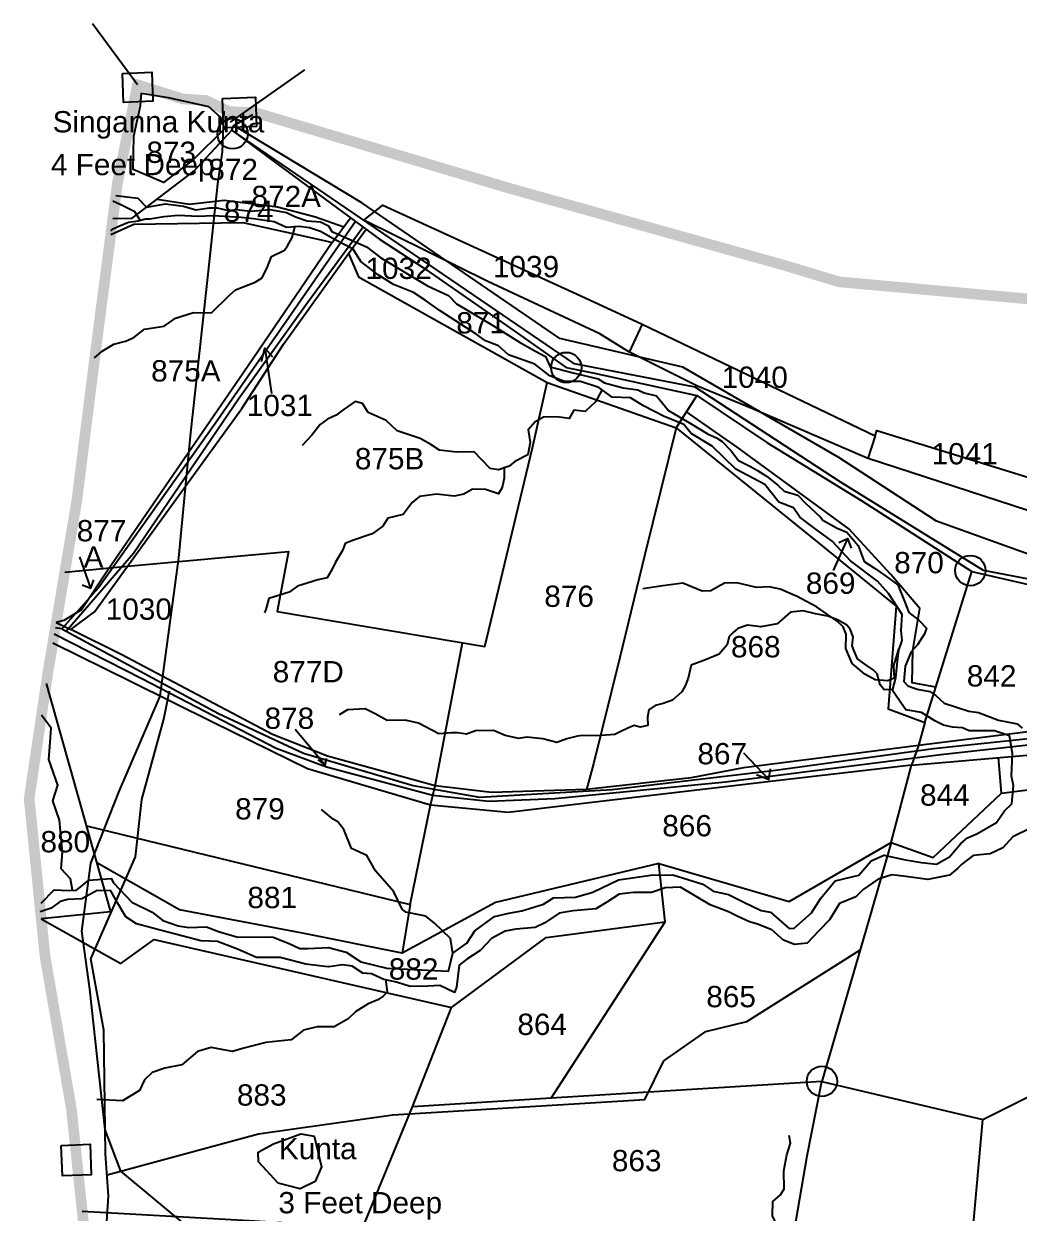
# Model space of a CAD drawing. Header units: inches. Extents: x 206739 to 240559, y 1587423 to 1599564.
# Drawn here: x 207717 to 208652, y 1589680 to 1590797 of the extents above; entities that cross this region are included whole.
import ezdxf

# ---------------------------------------------------------------- set-up
doc = ezdxf.new("R2010")
doc.units = ezdxf.units.IN
doc.header["$MEASUREMENT"] = 0
doc.linetypes.add('DASHED2', pattern=[0.375, 0.25, -0.125])
for name, color, linetype in [('BOUNDRY STONES', 240, 'Continuous'), ('PLOTS', 7, 'Continuous'), ('PLOTS NO', 7, 'Continuous'), ('ROADS', 1, 'Continuous'), ('STREAMS', 4, 'Continuous'), ('VILLAGE BOUNDRY', 5, 'Continuous')]:
    doc.layers.add(name, color=color, linetype=linetype)
doc.styles.get("Standard").update_dxf_attribs({"font": 'arial.ttf'})

msp = doc.modelspace()

# ---------------------------------------------------------------- linework, layer by layer
at = {"layer": 'BOUNDRY STONES'}
for points in [[(207823.46459, 1590739.69276), (207781.19481, 1590796.97715)], [(207910.85046, 1590704.58401), (207980.53742, 1590753.58988)]]:
    msp.add_lwpolyline(points, dxfattribs=at)
for points in [[(207809.20496, 1590750.28788), (207836.85548, 1590751.40318), (207837.95147, 1590724.23134), (207810.30095, 1590723.11604)], [(207903.12734, 1590726.86024), (207934.13386, 1590728.11091), (207935.25068, 1590700.42256), (207904.24417, 1590699.17189)], [(207751.76036, 1589743.48314), (207778.86643, 1589744.57648), (207780.01822, 1589716.02135), (207752.91215, 1589714.92802)]]:
    msp.add_lwpolyline(points, close=True, dxfattribs=at)
for centre in [(207912.72702, 1590693.66498), (208226.10736, 1590474.15728), (208605.60902, 1590283.4806), (208466.22026, 1589803.74468)]:
    msp.add_circle(centre, 14.25059, dxfattribs=at)
at = {"layer": 'PLOTS'}
for points in [[(209894.12039, 1590099.36508), (209762.90897, 1590110.83637), (209568.05219, 1590125.1648), (209449.79849, 1590131.49613), (209385.80855, 1590161.44952), (209360.24974, 1590204.42297), (209251.86988, 1590235.38216), (209144.23568, 1590273.42219), (209046.88398, 1590260.42544), (208843.86091, 1590240.37829), (208708.26603, 1590266.18485), (208617.87056, 1590283.38902), (208484.29316, 1590366.25811), (208347.30103, 1590455.55835), (208233.83679, 1590477.68947), (208139.20829, 1590542.07806), (208033.23112, 1590614.52954), (207912.15548, 1590696.99053), (207913.83563, 1590701.43604), (207931.61438, 1590711.69276)], [(207800.27317, 1590614.16707), (207818.51099, 1590614.32952), (207876.35298, 1590658.49916), (207912.15548, 1590696.99053)], [(207913.29405, 1590696.21508), (207913.29405, 1590696.21508), (207953.35725, 1590666.43385), (208050.83742, 1590594.71078), (208090.99509, 1590568.47727), (208177.14098, 1590508.45585), (208226.10736, 1590474.15728), (208252.73543, 1590468.80416), (208348.64091, 1590447.82953), (208414.38619, 1590403.85463), (208503.89229, 1590348.83166), (208607.00773, 1590282.58196), (208694.5611, 1590262.61486)], [(207842.02524, 1590632.28561), (207872.38736, 1590627.64964), (207904.78438, 1590631.25059), (207954.99638, 1590624.91972), (207990.61593, 1590615.72133), (208017.0751, 1590606.13928)], [(209051.35373, 1590398.65966), (208986.75333, 1590407.16709), (208947.49032, 1590393.53572), (208846.95288, 1590366.2414), (208659.70531, 1590339.92794), (208508.81188, 1590388.91466), (208400.47082, 1590435.57239), (208349.25233, 1590456.62115), (208284.77052, 1590489.02065), (208257.60635, 1590505.87538), (208152.49522, 1590554.9841), (208036.0331, 1590612.61396), (208053.90876, 1590626.77612), (208239.70798, 1590541.41934), (208297.40081, 1590514.87893), (208285.36729, 1590488.7208)], [(207798.29248, 1590598.98289), (207819.97637, 1590608.6401), (207922.23411, 1590610.35105), (207998.65903, 1590593.31999), (208006.37749, 1590591.59995), (208023.47774, 1590614.84123)], [(207747.12912, 1590234.54443), (207760.7979, 1590228.25338), (207782.98836, 1590244.79196), (207834.59358, 1590315.9809), (207921.41226, 1590435.74647), (207960.706, 1590496.06837), (208021.50712, 1590581.27341), (208038.22292, 1590603.99217)], [(208006.37749, 1590591.59995), (207922.76336, 1590468.93749), (207860.61699, 1590378.56522), (207794.86496, 1590282.94966), (207770.84418, 1590246.61023), (207754.30322, 1590236.45431), (207747.12912, 1590234.54443)], [(208021.50712, 1590581.27341), (208031.12107, 1590559.31897), (208208.07315, 1590459.98254), (208329.22283, 1590417.38231), (208463.39404, 1590309.22266), (208536.10332, 1590250.06377), (208528.35701, 1590153.62267), (208562.96971, 1590140.90053), (208607.00773, 1590282.58196)], [(208297.40081, 1590514.87893), (208516.29402, 1590410.09899), (208509.35898, 1590388.73705)], [(207755.1392, 1590282.0791), (207814.1076, 1590287.72067), (207965.1728, 1590301.45606), (207954.70715, 1590244.85535), (208149.52022, 1590212.09913), (208194.5172, 1590398.85311), (208208.07315, 1590459.98254)], [(208348.64091, 1590447.82953), (208329.22283, 1590417.38231), (208300.00591, 1590298.38537), (208276.32126, 1590201.83525), (208251.78054, 1590101.7954), (208245.07609, 1590077.83465)], [(208573.26682, 1590174.02894), (208551.01515, 1590177.96225), (208551.51472, 1590208.49116), (208558.26859, 1590247.72209), (208531.06641, 1590279.8154), (208491.4255, 1590322.75949), (208386.57389, 1590399.19134), (208338.93187, 1590432.60592)], [(208516.29402, 1590410.09899), (208517.84875, 1590414.88803), (208668.66336, 1590368.44152), (208659.70531, 1590339.92794)], [(208669.00653, 1590268.44274), (208659.88792, 1590132.10156), (208557.00817, 1590119.02844), (208392.64428, 1590098.14241), (208343.44334, 1590088.81603), (208245.07609, 1590077.83465), (208155.94891, 1590075.13409), (208103.00108, 1590081.33282), (208001.80687, 1590109.29094), (207950.27799, 1590129.61073), (207808.85898, 1590204.27756), (207760.7979, 1590228.25338)], [(208562.96971, 1590140.90053), (208557.00817, 1590119.02844), (208550.5415, 1590100.72971), (208417.83596, 1590085.19812), (208239.69182, 1590064.34849), (208171.65897, 1590056.38607), (208098.6204, 1590063.02956), (207982.95821, 1590097.22173), (207894.56945, 1590140.81428), (207817.52797, 1590178.81045), (207743.85976, 1590215.14295)], [(208103.00108, 1590081.33282), (208128.75828, 1590215.59008)], [(207737.73874, 1590177.52734), (207798.10452, 1589962.97305), (207733.01982, 1589956.42454)], [(208550.5415, 1590100.72971), (208673.34336, 1590111.30629), (208727.92851, 1590112.53248), (208901.9133, 1590062.0862), (209007.9939, 1590032.68984), (209055.24708, 1590021.85881), (209065.68148, 1590020.13168), (209091.15489, 1590028.57965), (209111.15096, 1590024.66644), (209231.56544, 1590016.24461), (209353.53854, 1590011.7639), (209622.44871, 1590008.50569), (209825.53815, 1590001.35708), (209968.21663, 1589986.12764), (210030.0214, 1589984.25393), (210079.31585, 1589986.86662), (210171.40821, 1590005.87911), (210319.52117, 1590072.23268)], [(208313.01992, 1590008.43116), (208435.62551, 1589972.59108), (208531.3412, 1590028.1921), (208550.5415, 1590100.72971)], [(208531.3412, 1590028.1921), (208570.61141, 1590014.04472), (208634.9876, 1590074.53105), (208632.12599, 1590107.75635)], [(207775.37578, 1590043.75639), (208079.39101, 1589969.75662), (208098.6204, 1590063.02956), (208103.00108, 1590081.33282)], [(208634.9876, 1590074.53105), (208709.12304, 1590083.73334)], [(208531.3412, 1590028.1921), (208512.72128, 1589964.01623), (208466.22026, 1589803.74468), (208211.89366, 1589787.91074), (208319.0164, 1589953.53372)], [(207733.01982, 1589956.42454), (207807.82988, 1589914.41508), (207839.07456, 1589936.82468), (208118.22988, 1589873.19362), (208207.20874, 1589938.75195), (208319.0164, 1589953.53372), (208313.01992, 1590008.43116), (208159.81202, 1589971.66043), (208071.8892, 1589924.01875)], [(208079.39101, 1589969.75662), (208071.8892, 1589924.01875), (207978.33644, 1589942.81792), (207862.86217, 1589964.76117), (207785.16358, 1590008.96821)], [(208369.78032, 1589604.20306), (208428.09933, 1589591.71576), (208452.36008, 1589733.74808), (208466.22026, 1589803.74468), (208617.54317, 1589767.79387), (208739.82033, 1589828.82595), (208808.65529, 1589826.99449), (208856.11553, 1589888.08278)], [(208211.89366, 1589787.91074), (208081.8116, 1589779.81205), (208118.22988, 1589873.19362)], [(208808.65529, 1589826.99449), (208904.90059, 1589825.76481), (208954.75218, 1589802.10459), (209016.0069, 1589729.72395), (209005.95572, 1589687.49154), (208915.58647, 1589693.81201), (208829.81142, 1589642.54941), (208745.0263, 1589617.40774), (208694.45141, 1589634.12647), (208662.75835, 1589619.36532), (208604.27498, 1589621.10979), (208617.54317, 1589767.79387)], [(207771.51931, 1589681.69892), (207933.47458, 1589672.73144), (208035.15627, 1589666.33981), (208081.8116, 1589779.81205)]]:
    msp.add_lwpolyline(points, dxfattribs=at)
at = {"layer": 'PLOTS NO'}
for points in [[(207940.04127, 1590479.64962), (207943.09723, 1590492.2262), (207950.18601, 1590484.32853)], [(207943.09723, 1590492.2262), (207949.12808, 1590449.82942)], [(208490.35948, 1590313.6075), (208476.75436, 1590283.4256)], [(208482.16118, 1590309.91353), (208490.35948, 1590313.6075), (208493.80074, 1590304.53382)], [(207779.46992, 1590266.87557), (207769.24697, 1590296.2294)], [(207771.45843, 1590270.00915), (207779.46992, 1590266.87557), (207782.48801, 1590274.59179)], [(207999.61574, 1590100.70419), (207971.50059, 1590134.28703)], [(208416.53223, 1590087.11361), (208393.05032, 1590112.08036)], [(207992.84618, 1590105.55459), (207999.61574, 1590100.70419), (208001.03552, 1590107.24584)], [(208404.91741, 1590091.85267), (208416.53223, 1590087.11361), (208418.11636, 1590097.09667)]]:
    msp.add_lwpolyline(points, dxfattribs=at)
at = {"layer": 'ROADS'}
for points in [[(207750.62797, 1589296.5865), (207795.86985, 1589361.93118), (207856.04208, 1589492.95511), (207872.3249, 1589582.24258), (207878.62753, 1589660.39871), (207807.91037, 1589719.2893), (207793.04956, 1589758.30731), (207778.50429, 1589890.18914), (207771.09457, 1589944.67917), (207779.58621, 1590008.51779), (207805.86917, 1590075.37426), (207844.64717, 1590165.4355), (207862.11438, 1590295.36453), (207869.69314, 1590374.21036), (207873.40365, 1590412.81279), (207890.02506, 1590564.52233), (207899.03394, 1590646.7496), (207903.16786, 1590676.61475), (207904.94916, 1590714.88304)], [(210286.44517, 1590137.6188), (210250.06763, 1590129.18503), (210206.95939, 1590108.55254), (210101.39828, 1590095.08822), (209972.6112, 1590108.37472), (209716.18137, 1590134.82967), (209472.69767, 1590142.26032), (209409.67413, 1590165.16893), (209326.91004, 1590242.88922), (209145.69351, 1590299.64408), (209015.38049, 1590265.40855), (208965.71112, 1590276.80669), (208878.53663, 1590260.09146), (208708.96919, 1590281.19055), (208573.89216, 1590329.85222), (208482.12221, 1590389.67374), (208335.48928, 1590474.44548), (208220.03814, 1590501.45114), (208034.27299, 1590628.78969), (207913.83563, 1590701.43604)], [(208028.17986, 1590611.38156), (207968.20961, 1590524.64133), (207896.60513, 1590421.89879), (207834.32528, 1590334.30976), (207786.68972, 1590267.31613), (207752.24838, 1590228.67323), (207746.30843, 1590229.67417)], [(207756.15796, 1590226.34044), (207819.60848, 1590299.92227), (207873.54159, 1590379.1011), (207918.28031, 1590444.78172), (207983.01072, 1590535.06081), (208035.30698, 1590606.13763)], [(210319.60649, 1590077.72513), (210148.94767, 1590007.33167), (210103.4138, 1589996.42918), (210006.69896, 1589990.32103), (209845.96078, 1590005.33295), (209674.57501, 1590013.65044), (209428.88577, 1590017.97941), (209212.4371, 1590026.24623), (209062.81253, 1590031.96084), (208995.41881, 1590043.5976), (208815.93761, 1590094.79864), (208723.49258, 1590118.61416), (208674.10039, 1590120.98083), (208577.87169, 1590110.51918), (208375.59345, 1590084.59359), (208215.29843, 1590069.11398), (208153.2878, 1590066.61563), (208100.81074, 1590072.18119), (208000.84463, 1590098.87135), (207953.51421, 1590116.33962), (207828.04562, 1590181.35994), (207745.2903, 1590223.63225)], [(207752.24838, 1590228.67323), (207899.62575, 1590149.24822), (207979.4197, 1590112.08055), (208082.37342, 1590081.59063), (208144.62538, 1590070.74211), (208269.19747, 1590077.69141), (208422.57011, 1590095.90305), (208571.16686, 1590116.23093), (208666.3745, 1590126.30696), (208725.16446, 1590123.54608), (208752.85975, 1590118.64215), (208838.64701, 1590094.3028), (208942.65154, 1590066.55844), (208996.82337, 1590048.36157), (209040.22917, 1590039.4202), (209186.83614, 1590032.88306), (209367.7475, 1590027.0847), (209572.62722, 1590020.51814), (209745.66594, 1590017.65639), (209977.30946, 1590000.0964), (210030.53673, 1589995.95036), (210114.3888, 1590002.84205), (210319.70145, 1590083.83911)], [(207753.70571, 1589311.47372), (207768.25243, 1589341.1139), (207790.0274, 1589443.29542), (207787.65219, 1589564.63512), (207796.21387, 1589696.21952), (207793.35429, 1589735.65973), (207791.79017, 1589851.90326), (207779.51093, 1589918.82176), (207821.51471, 1590014.63588), (207827.42213, 1590068.48609), (207848.07425, 1590143.80971), (207853.50616, 1590170.42361)], [(207794.78408, 1589715.93963), (207937.03692, 1589754.38479), (208063.25552, 1589772.17818), (208238.60934, 1589782.84805), (208299.98992, 1589786.58292), (208317.91775, 1589823.14792), (208357.20665, 1589850.43752), (208395.72788, 1589859.9044), (208502.00134, 1589927.06863)]]:
    msp.add_lwpolyline(points, dxfattribs=at)
at = {"layer": 'STREAMS'}
for points in [[(207826.13413, 1590720.33093), (207827.29266, 1590731.67378), (207852.15055, 1590727.83526), (207890.12973, 1590719.22369), (207901.14092, 1590709.52436), (207905.2931, 1590698.16511), (207875.9725, 1590669.54899), (207847.97315, 1590647.82491), (207819.30497, 1590660.27007), (207819.89576, 1590691.41595), (207826.13413, 1590720.33093)], [(207826.38031, 1590611.82175), (207821.06311, 1590620.35626), (207808.49316, 1590626.70657), (207800.29299, 1590630.39563)], [(207803.07221, 1590635.62483), (207823.61885, 1590633.08064), (207832.00284, 1590624.63225), (207849.71607, 1590627.78922), (207866.74422, 1590625.65648), (207878.17206, 1590622.35805), (207891.04554, 1590624.05211), (207898.10277, 1590624.10181), (207908.78795, 1590621.71321), (207916.04221, 1590622.7107), (207929.99747, 1590620.92398), (207947.57888, 1590622.57298), (207963.22595, 1590619.67964), (207971.86295, 1590615.5637), (207982.83979, 1590611.77711), (207995.34759, 1590610.87185), (208002.79109, 1590607.17769), (208005.92357, 1590601.82013), (208038.50953, 1590587.3531), (208051.86557, 1590577.0835), (208095.8151, 1590550.80845), (208115.47625, 1590541.73302), (208123.08061, 1590534.05096), (208130.55265, 1590529.65307), (208157.85422, 1590513.45089), (208182.24388, 1590497.98716), (208196.6895, 1590489.87616), (208206.78343, 1590484.64418), (208210.9396, 1590474.9433), (208232.59216, 1590469.00274), (208256.11465, 1590463.37251), (208261.90419, 1590459.8466), (208279.5158, 1590454.91785), (208293.23603, 1590453.1216), (208299.23222, 1590450.30896), (208310.99356, 1590447.57518), (208322.14239, 1590433.69208), (208343.58051, 1590421.39882), (208359.50198, 1590411.70257), (208367.18036, 1590408.01788), (208372.49067, 1590404.70766), (208381.10294, 1590396.01102), (208388.05941, 1590386.89306), (208399.11196, 1590381.22977), (208405.85065, 1590377.50719), (208414.30953, 1590371.9743), (208424.99639, 1590363.71169), (208430.87109, 1590358.07451), (208443.50189, 1590354.11967), (208450.37321, 1590347.11292), (208464.80141, 1590333.59706), (208467.26426, 1590330.87682), (208480.57684, 1590323.263), (208489.6743, 1590319.4006), (208500.28696, 1590307.1406), (208506.07984, 1590291.86661), (208516.70976, 1590285.01147), (208527.12388, 1590277.67776), (208537.54731, 1590270.1094), (208543.57309, 1590255.41599), (208548.03038, 1590244.08258), (208557.51411, 1590236.47632), (208564.62978, 1590229.24447), (208562.72368, 1590223.99839), (208556.08278, 1590213.62704), (208550.23018, 1590207.04696), (208544.4087, 1590193.76537), (208543.35085, 1590179.1549), (208546.81016, 1590175.06508), (208555.63489, 1590172.13157), (208567.48519, 1590170.02493), (208573.28419, 1590166.26444), (208581.10466, 1590159.06102), (208604.24238, 1590151.30063), (208613.46134, 1590150.26271), (208632.20032, 1590142.9165), (208641.92689, 1590140.95916), (208649.51065, 1590139.62033), (208654.38904, 1590135.35279)], [(207732.79664, 1589971.09766), (207745.07772, 1589983.65247), (207758.8377, 1589983.02519), (207766.16663, 1589983.3208), (207777.62584, 1589992.76853), (207798.63873, 1589994.32548), (207800.9379, 1589990.16192), (207818.249, 1589971.94339), (207837.3357, 1589962.5455), (207847.36228, 1589954.67381), (207861.53012, 1589949.80673), (207871.78187, 1589948.09206), (207888.3312, 1589948.75959), (207899.6335, 1589944.48631), (207917.60299, 1589939.29961), (207943.88371, 1589939.41378), (207950.99539, 1589939.22773), (207965.75431, 1589933.31991), (207975.8934, 1589928.52675), (207983.71428, 1589928.3693), (208002.85491, 1589929.37778), (208019.36791, 1589925.0782), (208033.23424, 1589915.94266), (208057.62525, 1589910.06915), (208115.65266, 1589907.3596), (208119.71452, 1589924.07567), (208132.83812, 1589933.35399), (208140.40982, 1589945.24594), (208158.63494, 1589958.63055), (208172.24256, 1589961.78046), (208184.46972, 1589963.92886), (208204.81926, 1589970.18827), (208214.29355, 1589976.00897), (208234.8621, 1589976.83861), (208251.02262, 1589981.27384), (208275.17237, 1589993.12509), (208305.66092, 1589997.22714), (208326.239, 1589997.82074), (208354.53657, 1589989.03081), (208364.04264, 1589982.32042), (208378.6072, 1589979.36098), (208392.87009, 1589972.13313), (208409.0627, 1589964.03724), (208417.88637, 1589962.50151), (208435.55612, 1589947.13495), (208440.27502, 1589947.56172), (208456.35964, 1589962.13476), (208465.28325, 1589975.73645), (208478.59408, 1589992.11614), (208500.87302, 1589997.5075), (208512.40681, 1590010.97805), (208524.51017, 1590016.1954), (208544.90824, 1590011.83821), (208559.93619, 1590009.13395), (208573.97055, 1590007.57186), (208586.23419, 1590014.68742), (208596.86042, 1590027.17549), (208603.04373, 1590032.39053), (208611.88484, 1590036.29405), (208630.19468, 1590046.8419), (208637.80447, 1590057.78957), (208644.64953, 1590064.21361), (208646.08216, 1590081.53297), (208644.30192, 1590090.44662), (208645.34285, 1590111.68709), (208642.53902, 1590128.36261), (208628.38071, 1590132.99365), (208604.7005, 1590132.98437), (208598.42988, 1590135.80538), (208588.93494, 1590136.36828), (208580.33805, 1590138.14964), (208572.35529, 1590142.32038), (208559.7282, 1590150.08718), (208545.18268, 1590152.57442), (208532.53337, 1590170.91341), (208535.6131, 1590182.62412), (208537.11239, 1590198.29095), (208538.58488, 1590208.75459), (208541.5329, 1590217.85895), (208540.68863, 1590227.04684), (208541.51034, 1590242.15427), (208528.87037, 1590261.97995), (208518.45514, 1590273.6193), (208493.04886, 1590292.59278), (208475.96452, 1590311.05689), (208458.39952, 1590323.82664), (208445.45028, 1590333.70856), (208439.42388, 1590342.21446), (208425.94636, 1590347.58235), (208412.60937, 1590364.14337), (208385.26553, 1590378.6468), (208363.29015, 1590400.34021), (208343.3895, 1590412.30629), (208336.62384, 1590420.61717), (208317.59427, 1590428.59863), (208298.7345, 1590438.24215), (208286.35339, 1590445.78239), (208269.28354, 1590446.27617), (208256.59916, 1590455.45938), (208239.56581, 1590460.92028), (208224.40631, 1590461.0182), (208210.69234, 1590466.3765), (208196.74984, 1590477.40067), (208171.93435, 1590485.98575), (208162.3521, 1590494.58476), (208150.33108, 1590499.06552), (208141.29792, 1590505.79498), (208107.71297, 1590527.23861), (208093.5721, 1590537.3089), (208082.61891, 1590544.6703), (208063.84484, 1590552.1891), (208049.50561, 1590561.30557), (208033.0907, 1590573.80232), (208025.99486, 1590585.33908), (208009.06464, 1590594.11461), (207995.25529, 1590601.83367), (207984.92736, 1590605.4369), (207975.16756, 1590606.69845), (207963.36554, 1590605.7495), (207951.78885, 1590610.95758), (207932.25957, 1590613.71676), (207920.83524, 1590615.14765), (207894.62, 1590616.70236), (207880.43473, 1590616.13019), (207861.70051, 1590616.79327), (207848.24348, 1590615.77756), (207835.07067, 1590613.59101), (207831.05145, 1590613.4289), (207824.0161, 1590611.72639), (207815.07009, 1590610.41968), (207805.74671, 1590606.73319), (207799.71399, 1590603.65234), (207798.09707, 1590602.6413)], [(207782.93232, 1590483.16435), (207790.35326, 1590489.4507), (207801.11679, 1590496.11129), (207812.03446, 1590498.94647), (207820.05015, 1590502.38301), (207830.047, 1590510.21014), (207848.39707, 1590513.10559), (207859.13167, 1590520.48353), (207875.9487, 1590525.71196), (207892.98739, 1590525.44128), (207909.60024, 1590541.67759), (207915.61351, 1590547.1887), (207934.07027, 1590554.2889), (207940.62027, 1590558.38478), (207945.48293, 1590568.6391), (207949.16755, 1590578.36691), (207961.63604, 1590584.37786), (207964.3551, 1590588.31922), (207968.59574, 1590596.15359), (207971.33243, 1590605.60369), (207971.74379, 1590607.29669)], [(208259.66564, 1590452.95776), (208253.5576, 1590441.79718), (208243.95714, 1590432.92108), (208233.22852, 1590433.94358), (208228.92384, 1590426.25125), (208217.1961, 1590427.96103), (208204.82871, 1590427.46219), (208196.99238, 1590423.02296), (208190.49542, 1590415.48476), (208192.1864, 1590403.66856), (208190.17316, 1590392.2807), (208177.79776, 1590385.96058), (208172.63855, 1590381.38682), (208162.57088, 1590378.07026), (208154.50992, 1590379.20035), (208146.63101, 1590387.85649), (208139.78083, 1590395.09884), (208123.03863, 1590394.6661), (208106.93624, 1590396.44199), (208098.94189, 1590401.94044), (208089.00743, 1590407.36067), (208078.66628, 1590410.82414), (208067.33562, 1590414.73282), (208056.92839, 1590424.3778), (208040.10645, 1590431.94557), (208034.90497, 1590440.46714), (208027.78468, 1590442.36282), (208016.69003, 1590434.39661), (208010.0954, 1590429.27982), (208001.98721, 1590425.55727), (207994.89782, 1590420.66304), (207987.04357, 1590410.6447), (207977.96701, 1590400.81963)], [(208167.71398, 1590380.52633), (208167.88267, 1590370.28171), (208165.79621, 1590361.41055), (208162.37141, 1590355.41446), (208150.22661, 1590359.56216), (208137.98528, 1590360.04469), (208129.86471, 1590355.32367), (208120.90407, 1590353.25368), (208104.20112, 1590355.26487), (208088.39737, 1590353.16289), (208081.53635, 1590347.51638), (208072.94906, 1590336.18627), (208058.66867, 1590332.68126), (208053.83862, 1590325.16396), (208043.78107, 1590318.05861), (208025.45997, 1590311.7057), (208018.481, 1590308.98338), (208016.06194, 1590302.29559), (208009.41717, 1590291.28792), (208005.79753, 1590284.06353), (208001.69975, 1590276.57577), (207992.72912, 1590274.74947), (207973.65626, 1590268.85441), (207965.99075, 1590263.04029), (207946.91772, 1590257.14523), (207943.90416, 1590247.01629), (207942.8117, 1590243.79919)], [(208538.26859, 1590209.61784), (208533.4869, 1590194.27419), (208534.21944, 1590182.49125), (208528.15046, 1590179.93531), (208516.28821, 1590180.74084), (208506.56102, 1590185.99793), (208494.57284, 1590196.29966), (208488.86913, 1590210.19318), (208489.09129, 1590223.81218), (208486.24468, 1590230.6308), (208480.62536, 1590236.05359), (208461.0211, 1590249.53196), (208443.14856, 1590259.08275), (208426.93009, 1590265.87556), (208416.81345, 1590268.03544), (208404.74621, 1590267.54871), (208396.95062, 1590269.54542), (208386.3101, 1590271.94092), (208374.75641, 1590271.47489), (208368.46176, 1590268.1395), (208361.92076, 1590264.53737), (208353.7047, 1590264.20597), (208335.77584, 1590271.52184), (208316.8487, 1590268.96086), (208297.92156, 1590266.39988)], [(208532.77156, 1590171.66685), (208524.78662, 1590171.34477), (208520.99006, 1590176.04601), (208518.21903, 1590186.42606), (208514.30371, 1590190.18299), (208507.53243, 1590194.76425), (208499.77747, 1590200.40202), (208496.14904, 1590208.71176), (208494.5761, 1590212.71975), (208495.48205, 1590221.30876), (208492.68055, 1590228.55572), (208489.22869, 1590232.48792), (208481.04196, 1590237.1687), (208471.96629, 1590240.56087), (208460.26676, 1590242.90768), (208448.54831, 1590245.72349), (208436.68695, 1590244.30548), (208424.10799, 1590233.46291), (208408.81342, 1590230.63655), (208396.51906, 1590232.17636), (208387.38877, 1590229.14599), (208382.84307, 1590225.2044), (208379.0677, 1590221.60708), (208377.19107, 1590213.70166), (208369.70308, 1590204.94358), (208356.83901, 1590199.68495), (208343.39421, 1590194.75803), (208340.75477, 1590182.43723), (208337.91354, 1590175.11929), (208334.68976, 1590169.5085), (208326.02615, 1590161.87466), (208317.21518, 1590158.70054), (208309.76307, 1590156.834), (208303.66425, 1590152.51658), (208302.36983, 1590145.73084), (208302.83541, 1590138.07653), (208295.69001, 1590136.37893), (208289.97792, 1590138.02767), (208283.97263, 1590135.27992), (208276.89659, 1590131.86265), (208271.81192, 1590129.62184), (208267.59079, 1590129.29496), (208253.92805, 1590128.22065), (208241.84073, 1590128.5161), (208236.69299, 1590127.83865), (208226.59179, 1590125.55212), (208217.33013, 1590121.89007), (208204.02072, 1590125.26804), (208189.21511, 1590126.86318), (208181.73777, 1590125.62201), (208168.76046, 1590128.54366), (208157.75543, 1590133.11077), (208140.91378, 1590133.05919), (208132.42229, 1590129.7414), (208124.21786, 1590130.97637), (208118.24934, 1590131.20544), (208106.36906, 1590130.25643), (208087.23897, 1590140.16117), (208074.73143, 1590143.10171), (208057.96598, 1590142.73866), (208046.73516, 1590149.01918), (208037.30217, 1590153.49313), (208020.55565, 1590152.66108), (208012.90386, 1590147.96777)], [(207762.50216, 1589983.17299), (207760.55752, 1589994.08166), (207751.65772, 1590003.40797), (207753.08548, 1590019.02069), (207750.11765, 1590049.04685), (207743.79767, 1590067.28198), (207748.50052, 1590081.85281), (207740.18339, 1590105.87729), (207741.28293, 1590122.19736), (207742.21827, 1590135.44229), (207733.28536, 1590147.56113)], [(208119.71452, 1589924.07567), (208117.46269, 1589937.76122), (208102.53653, 1589952.30381), (208094.27531, 1589958.85454), (208075.36562, 1589962.77289), (208071.95099, 1589965.38874), (208064.11652, 1589981.86949), (208047.02378, 1590001.39909), (208038.7162, 1590015.93331), (208024.38697, 1590022.51467), (208017.323, 1590040.40329), (208011.51741, 1590047.60377), (208007.28793, 1590049.91143), (207996.39461, 1590058.96013)], [(208662.67156, 1590041.78462), (208645.72711, 1590033.29795), (208636.19729, 1590022.98228), (208624.3399, 1590017.53831), (208608.31093, 1590015.70948), (208597.74023, 1590007.71638), (208593.64659, 1590003.53144), (208585.95913, 1589997.42393), (208565.76034, 1589993.29878), (208545.03943, 1589996.24633), (208531.96008, 1589997.61046), (208519.09991, 1589993.54483), (208505.04955, 1589983.75616), (208498.21401, 1589977.09603), (208482.83887, 1589970.80083), (208473.51854, 1589955.29144), (208463.46009, 1589945.107), (208452.55948, 1589933.55368), (208440.54021, 1589932.12306), (208430.19324, 1589936.19844), (208419.13531, 1589946.15665), (208405.9036, 1589951.29797), (208398.23348, 1589953.58963), (208387.37551, 1589958.59027), (208378.43757, 1589962.95896), (208361.23839, 1589969.42173), (208333.57239, 1589986.0403), (208318.91421, 1589985.44905), (208306.29985, 1589981.15691), (208289.24905, 1589981.17855), (208275.82075, 1589979.45461), (208264.28535, 1589971.89551), (208253.87493, 1589965.80057), (208232.64479, 1589963.76194), (208219.47198, 1589961.57539), (208206.10226, 1589952.52357), (208197.0439, 1589948.13838), (208178.63167, 1589946.68632), (208168.76857, 1589944.63327), (208155.88917, 1589937.89614), (208145.21549, 1589926.58846), (208132.75348, 1589918.51907), (208125.64356, 1589912.79374), (208123.16213, 1589892.12165), (208121.23418, 1589887.07819), (208107.4726, 1589893.61693), (208096.12444, 1589893.15919), (208079.55591, 1589892.9638), (208066.60843, 1589896.93429), (208054.90003, 1589899.53602), (208043.32319, 1589904.7441), (208035.01051, 1589905.35462), (208025.04107, 1589911.80988), (208015.99047, 1589913.10004), (208003.28089, 1589911.1686), (207999.46955, 1589911.72426), (207981.50176, 1589913.77902), (207957.5646, 1589920.14375), (207935.07618, 1589919.94606), (207917.22872, 1589927.97514), (207898.47369, 1589935.02186), (207883.04918, 1589935.81843), (207865.10825, 1589940.2969), (207846.09834, 1589945.27007), (207822.39764, 1589951.64434), (207812.4282, 1589958.09955), (207804.79279, 1589971.26981), (207798.39597, 1589982.72915), (207785.60069, 1589982.92244), (207778.64152, 1589979.33126), (207771.23785, 1589975.01281), (207757.99839, 1589974.47879), (207750.73596, 1589972.53064), (207742.217, 1589966.51199), (207731.93829, 1589963.0234)], [(208056.33987, 1589899.75545), (208057.92808, 1589887.90375), (208054.20535, 1589883.87404), (208049.07502, 1589880.3418), (208040.06588, 1589876.6531), (208028.43107, 1589869.25601), (208021.20708, 1589862.59112), (208008.19813, 1589854.86154), (207992.09482, 1589855.04331), (207979.46151, 1589851.76266), (207967.89365, 1589842.70562), (207943.84493, 1589840.35006), (207922.15769, 1589834.48733), (207912.54974, 1589831.8829), (207892.69966, 1589835.51596), (207879.81157, 1589831.67081), (207865.21626, 1589819.10636), (207849.24685, 1589815.96827), (207837.19004, 1589812.15659), (207829.97705, 1589805.21502), (207825.39162, 1589795.05408), (207809.37162, 1589785.413), (207785.17783, 1589786.65397)], [(207936.86815, 1589737.36913), (207951.18607, 1589744.98587), (207976.68432, 1589754.5244), (207989.5091, 1589752.205), (207996.09351, 1589723.54125), (207990.20104, 1589709.60781), (207976.21915, 1589702.86727), (207955.56442, 1589708.21073), (207937.0108, 1589728.14029), (207936.86815, 1589737.36913)], [(208489.72391, 1589592.37687), (208478.00148, 1589607.93876), (208470.46758, 1589613.75723), (208462.26662, 1589628.87808), (208446.95639, 1589632.05055), (208435.68009, 1589636.5519), (208427.46217, 1589651.55163), (208426.39793, 1589663.46184), (208419.99277, 1589677.48896), (208420.03561, 1589690.90156), (208427.37968, 1589697.02857), (208430.94597, 1589702.71169), (208430.55067, 1589719.75147), (208433.44974, 1589734.73696), (208436.80471, 1589745.65926), (208435.34526, 1589752.88891)]]:
    msp.add_lwpolyline(points, dxfattribs=at)
at = {"layer": 'VILLAGE BOUNDRY', "linetype": 'DASHED2', "ltscale": 50}
msp.add_lwpolyline([(207776.99397, 1589629.96575, 10, 10, 0), (207761.33623, 1589777.92463, 10, 10, 0), (207736.55294, 1589921.30931, 10, 10, 0), (207721.65954, 1590069.3327, 10, 10, 0), (207739.36408, 1590188.46396, 10, 10, 0), (207766.29107, 1590348.25818, 10, 10, 0), (207785.99158, 1590504.68284, 10, 10, 0), (207804.67651, 1590647.92349, 10, 10, 0), (207823.46459, 1590739.69276, 10, 10, 0), (207866.03749, 1590726.29672, 10, 10, 0), (207887.78653, 1590724.98566, 10, 10, 0), (207909.54543, 1590714.54675, 10, 10, 0), (207934.6291, 1590713.43198, 10, 10, 0), (208172.50956, 1590642.5674, 10, 10, 0), (208430.47472, 1590570.29122, 10, 10, 0), (208482.3084, 1590554.62255, 10, 10, 0), (208664.75799, 1590538.14822, 10, 10, 0)], format="xyseb", dxfattribs=at)

# ---------------------------------------------------------------- texts
at = {"layer": 'PLOTS'}
for s, p in [('Singanna Kunta', (207743.71192, 1590694.96526)), ('873', (207831.81717, 1590666.30654)), ('4 Feet Deep', (207742.08088, 1590654.77463)), ('872', (207889.92712, 1590650.17028)), ('872A', (207930.48861, 1590624.79318)), ('874', (207904.46827, 1590610.95512)), ('1032', (208037.58506, 1590557.34402)), ('1039', (208157.24558, 1590558.93103)), ('871', (208122.82498, 1590506.1646)), ('875A', (207836.22837, 1590461.03109)), ('1040', (208372.10859, 1590455.06395)), ('1031', (207926.06393, 1590428.55028)), ('1041', (208569.30311, 1590383.16325)), ('875B', (208027.5672, 1590378.54675)), ('877', (207766.35979, 1590310.87764)), ('A', (207772.83565, 1590286.13422)), ('870', (208534.1358, 1590280.89603)), ('869', (208451.16323, 1590261.61921)), ('876', (208205.49581, 1590249.33745)), ('1030', (207793.58188, 1590237.2381)), ('868', (208380.85391, 1590201.93593)), ('877D', (207950.41855, 1590178.46222)), ('842', (208602.34, 1590174.54027)), ('878', (207942.77842, 1590134.77007)), ('867', (208349.3107, 1590101.49376)), ('844', (208558.40442, 1590062.64212)), ('879', (207915.12282, 1590049.70474)), ('866', (208316.32873, 1590033.84205)), ('880', (207732.30144, 1590018.83014)), ('881', (207926.66341, 1589966.40956)), ('882', (208059.44629, 1589899.25195)), ('865', (208357.64972, 1589873.33076)), ('864', (208180.20532, 1589847.28609)), ('883', (207916.80653, 1589780.93722)), ('Kunta', (207956.22089, 1589730.5834)), ('863', (208268.98859, 1589719.30131)), ('3 Feet Deep', (207955.78115, 1589679.77556))]:
    msp.add_text(s, height=20, dxfattribs=at).set_placement(p)

doc.saveas('drawing.dxf')
